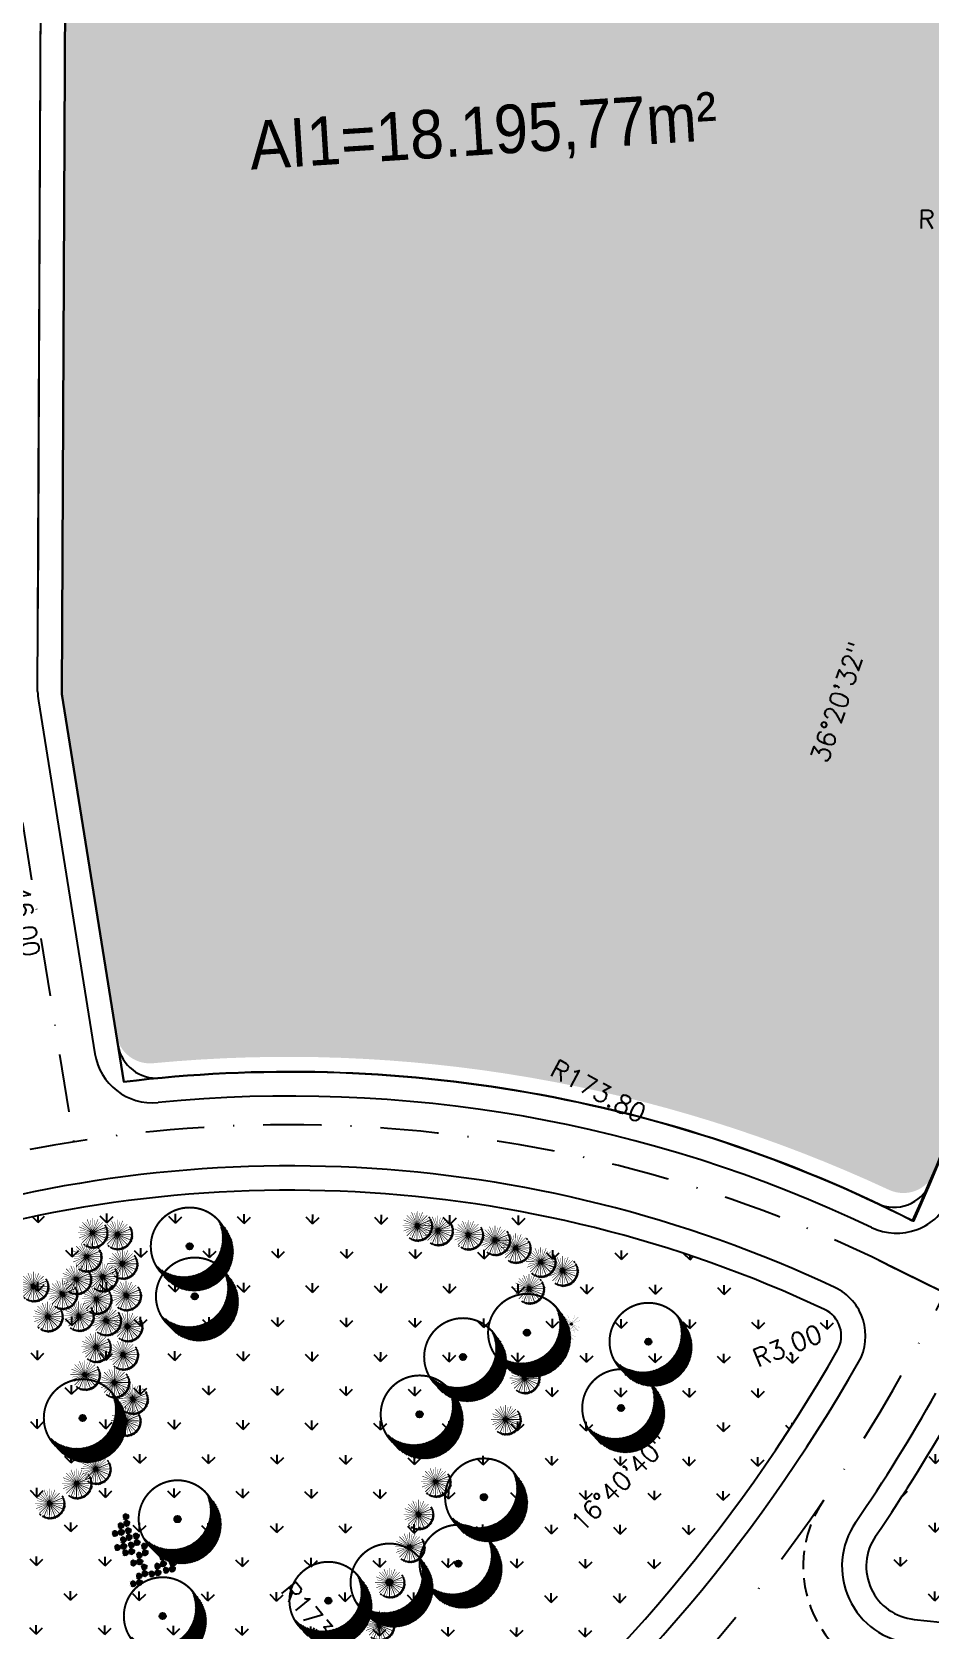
# Model space of a CAD drawing. Header units: millimetres. Extents: x -4430026 to 4783824, y 584 to 9593110.
# Drawn here: x 2375.5 to 2468, y 1715.4 to 1880 of the extents above; entities that cross this region are included whole.
import ezdxf

# ---------------------------------------------------------------- set-up
doc = ezdxf.new("R2010")
doc.units = ezdxf.units.MM
for name, pattern in [('DASHDOT', [1, 0.5, -0.25, 0, -0.25]), ('DASHED2', [0.375, 0.25, -0.125]), ('HIDDEN', [0.375, 0.25, -0.125]), ('HIDDEN2', [0.1875, 0.125, -0.0625])]:
    doc.linetypes.add(name, pattern=pattern)
for name, color, linetype in [('boundary filipe', 6, 'Continuous'), ('BOUNDARY VERDES', 92, 'Continuous'), ('Calçada', 1, 'Continuous'), ('COTAS', 8, 'Continuous'), ('curvas', 4, 'Continuous'), ('PAI_aDEL', 72, 'Continuous'), ('PAI_hAGT', 72, 'Continuous'), ('PAI_pCHR', 72, 'Continuous'), ('Parede', 4, 'Continuous'), ('Projeção', 8, 'HIDDEN2'), ('QUADRA', 4, 'Continuous'), ('QUADRO', 8, 'Continuous'), ('TRANSPLANTADA RETIRADA', 12, 'Continuous')]:
    doc.layers.add(name, color=color, linetype=linetype)
doc.styles.add('ARIAL', font='arial.ttf', dxfattribs={"height": 0.25})
doc.styles.add('ROMANS', font='romans.shx')
doc.dimstyles.new('BOLA100', dxfattribs={"dimscale": 0, "dimtxt": 1.9, "dimasz": 0.18, "dimexe": 0.18, "dimexo": 0.063, "dimgap": 0, "dimtad": 1, "dimzin": 4, "dimdsep": 46, "dimtxsty": 'ROMANS', "dimcen": 0.09, "dimse1": 1, "dimse2": 1, "dimsd1": 1, "dimsd2": 1, "dimclrt": 256, "dimaunit": 1, "dimadec": 4, "dimazin": 0, "dimtfac": 1.2, "dimtix": 1, "dimtmove": 2, "dimatfit": 3, "dimfxl": 1, "dimtvp": 2, "dimtolj": 1, "dimtzin": 4, "dimarcsym": 0})

# ---------------------------------------------------------------- blocks, each defined once
blk = doc.blocks.new('PALMEIRA_PROPOSTA')
at = {"linetype": 'Continuous'}
h = blk.add_hatch(dxfattribs=at)
h.set_pattern_fill('_USER', color=250, scale=0.1680349678048515, angle=315, style=0, pattern_type=0)
h.set_pattern_definition([(315, (-2.759752643576576, -4.606280417879745), (0.1188186652112737, 0.1188186652112736), [])])
h.paths.add_polyline_path([(4.606280417880498, -0.4062804178796711, 0.2167655817345071), (3.166033061457028, 2.759752643582601, -0.1811803007978053), (4.200000000000045, 0, -0.643701983375483), (-2.759752643576576, -3.166033061462272, 0.6932216010114453)])
blk.add_hatch(color=1, dxfattribs=at).paths.add_polyline_path([(-0.4, 0, 1), (0.4, 0, 1)])
at = {"color": 98, "linetype": 'Continuous', "const_width": 0.15}
for points in [[(-4.200000000000045, -5.684341886080801e-14), (-0.4000000000000909, -5.684341886080801e-14)], [(-3.880294036547411, 1.607270415933158), (-0.3695518130045912, 0.1530733729458476)], [(-2.969848480983501, 2.969848480983444), (-0.2828427124745758, 0.2828427124746327)], [(-1.607270415933272, 3.880294036547411), (-0.1530733729459826, 0.3695518130044917)], [(0, 4.199999999999967), (0, 0.3999999999999986)], [(1.607270415933272, 3.880294036547468), (0.1530733729459826, 0.3695518130045699)], [(2.969848480983728, 2.969848480983558), (0.2828427124745758, 0.2828427124746327)], [(3.880294036547639, 1.607270415933669), (0.3695518130043638, 0.1530733729463094)], [(4.200000000000045, -5.684341886080801e-14), (0.4000000000000909, -5.684341886080801e-14)], [(-3.880294036547184, -1.607270415933499), (-0.3695518130043638, -0.1530733729461531)], [(-2.969848480983501, -2.969848480983558), (-0.2828427124745758, -0.2828427124746327)], [(-1.607270415933272, -3.880294036547411), (-0.1530733729459826, -0.3695518130044917)], [(0, -4.199999999999967), (0, -0.3999999999999986)], [(1.607270415933726, -3.880294036547241), (0.1530733729464373, -0.3695518130043425)], [(2.969848480983501, -2.969848480983558), (0.2828427124745758, -0.2828427124746327)], [(3.880294036547639, -1.607270415933101), (0.3695518130045912, -0.1530733729458404)]]:
    blk.add_lwpolyline(points, dxfattribs=at)
at = {"color": 96, "linetype": 'Continuous', "const_width": 0.1}
for points in [[(-3.628905537491846, 0.7218341914596635), (-0.3923141121613298, 0.07803612880633182)], [(-3.076437565519427, 2.055609862172389), (-0.3325878449209085, 0.2222280932077751)], [(-2.055609862172332, 3.07643756551937), (-0.222228093207832, 0.3325878449209654)], [(-0.7218341914597204, 3.628905537491853), (-0.07803612880638866, 0.3923141121612517)], [(0.7218341914597204, 3.628905537491853), (0.07803612880638866, 0.3923141121612517)], [(2.05560986217256, 3.07643756551937), (0.222228093207832, 0.3325878449209654)], [(3.076437565519427, 2.055609862172389), (0.3325878449209085, 0.2222280932078888)], [(3.628905537491846, 0.7218341914596635), (0.3923141121613298, 0.07803612880633182)], [(-3.628905537491846, -0.7218341914597772), (-0.3923141121613298, -0.0780361288064455)], [(-3.076437565519427, -2.055609862172503), (-0.3325878449209085, -0.2222280932078888)], [(-2.055609862172332, -3.076437565519484), (-0.222228093207832, -0.3325878449209654)], [(-0.7218341914597204, -3.628905537491853), (-0.07803612880638866, -0.3923141121612517)], [(0.7218341914597204, -3.628905537491853), (0.07803612880638866, -0.3923141121612517)], [(2.055609862172332, -3.07643756551937), (0.222228093207832, -0.3325878449209654)], [(3.076437565519427, -2.055609862172389), (0.3325878449209085, -0.2222280932077751)], [(3.628905537491846, -0.7218341914597772), (0.3923141121613298, -0.0780361288064455)]]:
    blk.add_lwpolyline(points, dxfattribs=at)
at = {"color": 98, "linetype": 'Continuous', "true_color": 0x001a00, "const_width": 0.15}
for points in [[(4.202124618651624, -0.06979593471066892), (0.4021246186516692, -0.06979593471066892)], [(3.915288052638743, 1.522220272488596), (0.4045458290954684, 0.06802322950123596)], [(-2.920891963595523, -3.022992908696779), (-0.2338861950865976, -0.3359871401878536)], [(-1.542341798166262, -3.9104686694983), (-0.08814475517897336, -0.3997264459553804)], [(0.07054112755872666, -4.199999999999967), (0.07054112755872666, -0.3999999999999986)], [(1.682805993431657, -3.847883843890031), (0.228608950444368, -0.3371416203471327)], [(2.91985880070979, -3.019590013364777), (0.2328530322008646, -0.3325842448558518)], [(3.85491508766404, -1.667666406111209), (0.344172864120992, -0.2134693631239486)]]:
    blk.add_lwpolyline(points, dxfattribs=at)
at = {"color": 1, "linetype": 'Continuous'}
blk.add_circle((0, 0), 0.4, dxfattribs=at)
blk = doc.blocks.new('ÁRVORE PROPOSTA')
h = blk.add_hatch()
h.set_pattern_fill('_USER', color=86, scale=0.1, angle=135, style=0, pattern_type=0)
h.set_pattern_definition([(135, (-5.711749304183968, -5.473342448377267), (-0.07071067811865477, -0.07071067811865475), [])])
h.paths.add_polyline_path([(3.733693777297503, 4.339587767491594, -0.1221331308694917), (4.410318577255339, 1.61087721915915, -0.6818015880626355), (-5.711749304183968, -2.361532240604674, 0.2780158331345322), (-0.5478533480372789, -5.473342448377267, 0.65472501460559)])
h = blk.add_hatch()
h.set_pattern_fill('_USER', color=250, scale=0.1, angle=135, style=0, pattern_type=0)
h.set_pattern_definition([(135, (-4.583360688504172, -6.355571255532368), (-0.07071067811865477, -0.07071067811865475), [])])
h.paths.add_polyline_path([(6.0484811152985, -0.5150504994281135, 0.2047915192642046), (4.243467699661096, 3.70707730625513, -0.6060945436458858), (-0.5478533480372789, -5.473342448377267, -0.1930464130360828), (-4.583360688504172, -3.854949497956127, 0.7340404486873368)])
h = blk.add_hatch(color=1)
h.dxf.hatch_style = 1
h.paths.add_polyline_path([(-1.023574025393461, 0.3671783077271442, 1), (-0.07213267068109552, 0.3671783077271442, 1)])
at = {"color": 98, "linetype": 'DASHED2', "ltscale": 0.5, "const_width": 0.3}
blk.add_lwpolyline([(-0.5478533480372789, 6.207699063831555, 0.9999999999999999), (-0.5478533480372789, -5.473342448377267, 0.9999999999999999), (-0.5478533480372789, 6.207699063831555, -3.167262399809778)], format="xyb", dxfattribs=at)
at = {"color": 1}
blk.add_circle((-0.547853348037278, 0.3671783077271442), 0.4757206773561826, dxfattribs=at)
blk = doc.blocks.new('PALMEIRA RETIRADA')
at = {"layer": 'TRANSPLANTADA RETIRADA', "linetype": 'Continuous'}
blk.add_hatch(color=256, dxfattribs=at).paths.add_polyline_path([(-0.4, 0, 1), (0.4, 0, 1)])
at = {"layer": 'TRANSPLANTADA RETIRADA', "linetype": 'HIDDEN', "const_width": 0.05}
for points in [[(-4.200000000000045, -5.684341886080801e-14), (-0.4000000000000909, -5.684341886080801e-14)], [(-3.880294036547411, 1.607270415933158), (-0.3695518130045912, 0.1530733729458476)], [(-2.969848480983501, 2.969848480983444), (-0.2828427124745758, 0.2828427124746327)], [(-1.607270415933272, 3.880294036547411), (-0.1530733729459826, 0.3695518130044917)], [(0, 4.199999999999967), (0, 0.3999999999999986)], [(1.607270415933272, 3.880294036547468), (0.1530733729459826, 0.3695518130045699)], [(2.969848480983728, 2.969848480983558), (0.2828427124745758, 0.2828427124746327)], [(3.880294036547639, 1.607270415933669), (0.3695518130043638, 0.1530733729463094)], [(4.200000000000045, -5.684341886080801e-14), (0.4000000000000909, -5.684341886080801e-14)], [(-3.880294036547184, -1.607270415933499), (-0.3695518130043638, -0.1530733729461531)], [(-2.969848480983501, -2.969848480983558), (-0.2828427124745758, -0.2828427124746327)], [(-1.607270415933272, -3.880294036547411), (-0.1530733729459826, -0.3695518130044917)], [(0, -4.199999999999967), (0, -0.3999999999999986)], [(1.607270415933726, -3.880294036547241), (0.1530733729464373, -0.3695518130043425)], [(2.969848480983501, -2.969848480983558), (0.2828427124745758, -0.2828427124746327)], [(3.880294036547639, -1.607270415933101), (0.3695518130045912, -0.1530733729458404)]]:
    blk.add_lwpolyline(points, dxfattribs=at)
at = {"layer": 'TRANSPLANTADA RETIRADA', "linetype": 'Continuous'}
blk.add_circle((0, 0), 0.4, dxfattribs=at)
blk = doc.blocks.new('HERBÁCEA.PROPOSTA')
at = {"linetype": 'Continuous'}
h = blk.add_hatch(color=62, dxfattribs=at)
h.set_gradient(color1=(153, 204, 0), color2=(214, 255, 153), rotation=45, tint=1, name='INVHEMISPHERICAL')
h.paths.add_polyline_path([(1.370730832554238, 1.401545546286798e-11, 1), (-1.370730832522263, 1.401545546286798e-11, 1)])
h = blk.add_hatch()
h.set_pattern_fill('_USER', color=250, scale=0.1, angle=135, style=0, pattern_type=0)
h.set_pattern_definition([(135, (2.347657517208757, -1.373341377209465), (-0.07071067811865477, -0.07071067811865475), [])])
h.paths.add_polyline_path([(1.630143381594891, -0.2464373997073665, 0.2075074498350588), (1.180310555066292, 0.7907863757973763, -0.1486542126403913), (1.420730832454607, 1.321736609050106e-10, -0.6563044809977713), (-0.9708980061399766, -1.037223775372569, 0.7411680364647207)])
h = blk.add_hatch(color=1)
h.dxf.hatch_style = 1
edge = h.paths.add_edge_path()
edge.add_ellipse((4.092726157978177e-12, 1.918465386552271e-12), major_axis=(0.05344804835450918, 0.05344804835450918), ratio=0.9999999994549118, start_angle=274.0370076065344, end_angle=454.0370076065344)
edge.add_ellipse((4.092726157978177e-12, 1.918465386552271e-12), major_axis=(0.05344804835450918, 0.05344804835450918), ratio=0.9999999994549118, start_angle=94.03700760653437, end_angle=274.0370076065344)
at = {"color": 98, "const_width": 0.08539512745788894}
for points in [[(3.410605131648481e-12, 2.245315045001917e-12), (-1.652824297163761, 0.7642446882133243)], [(3.410605131648481e-12, 2.017941369558685e-12), (-1.575721351692437, -0.9126885134436122)], [(3.410605131648481e-12, 2.245315045001917e-12), (-1.523260446510903, 0.3028927026570898)], [(3.410605131648481e-12, 2.017941369558685e-12), (-1.123779047769176, -1.072001412787898)], [(3.410605131648481e-12, 2.131628207280301e-12), (-0.5765647877838092, 1.442095497089753)], [(3.410605131648481e-12, 2.131628207280301e-12), (-0.2604488497665898, 1.802238745956373)], [(3.410605131648481e-12, 3.041122909053229e-12), (1.170220639441823, 1.021102361310767)], [(3.410605131648481e-12, 3.041122909053229e-12), (1.614652016166019, 0.8419008061951843)], [(3.410605131648481e-12, 2.160049916710705e-12), (0.1023823067559988, -1.818080296362496)], [(3.410605131648481e-12, 2.160049916710705e-12), (0.4486838805416937, -1.486858820660075)], [(3.410605131648481e-12, 2.131628207280301e-12), (1.74345344972312, -0.5256121853834941)], [(3.410605131648481e-12, 2.131628207280301e-12), (1.550649187059889, -0.08691073533842086)]]:
    blk.add_lwpolyline(points, dxfattribs=at)
at = {"color": 86, "linetype": 'DASHED2', "const_width": 0.1}
blk.add_lwpolyline([(-0.8658173642270413, 1.126426380345094, 0.8334990166775307), (0.4104475289861966, -1.360150331574204, 1.199761463410221), (-0.8658173642270413, 1.126426380345094, -2.592304421398197)], format="xyb", dxfattribs=at)
at = {"color": 1}
blk.add_circle((4.092726157978177e-12, 1.918465386552271e-12), 0.07558695486553682, dxfattribs=at)
blk = doc.blocks.new('*D14359')
at = {"layer": 'DEFPOINTS', "color": 0, "linetype": 'ByBlock'}
for p in [(2381.640164144873, 1785.23880519411), (2381.640164144873, 1785.238805194111), (2449.324067544705, 1734.635374024001), (2434.101953532027, 1727.174304270025), (2432.314556529462, 1716.853273592121)]:
    blk.add_point(p, dxfattribs=at)
at = {"layer": 'COTAS', "linetype": 'ByBlock', "insert": (2436.058052146593, 1730.588146455112), "char_height": 1.9, "attachment_point": 5, "rotation": 44.87772129554681, "style": 'ROMANS'}
blk.add_mtext('\\A1;16°40\'40"', dxfattribs=at)
blk = doc.blocks.new('*D14360')
at = {"layer": 'DEFPOINTS', "color": 0, "linetype": 'ByBlock'}
for p in [(2313.15175750914, 1859.127912773292), (2313.15175750914, 1859.127912773292), (2487.524235883387, 1858.69548486026), (2453.714505246926, 1795.453969401886), (2453.351205041402, 1755.445416728182)]:
    blk.add_point(p, dxfattribs=at)
at = {"layer": 'COTAS', "linetype": 'ByBlock', "insert": (2458.574885200894, 1810.996731750037), "char_height": 1.9, "attachment_point": 5, "rotation": 71.68683213488484, "style": 'ROMANS'}
blk.add_mtext('\\A1;36°20\'32"', dxfattribs=at)
blk = doc.blocks.new('*D14361')
at = {"layer": 'DEFPOINTS', "color": 0, "linetype": 'ByBlock'}
for p in [(2313.151757509139, 1859.127912773291), (2487.574894095827, 1858.661186145823), (2487.574978938982, 1858.692893377137)]:
    blk.add_point(p, dxfattribs=at)
at = {"layer": 'COTAS', "linetype": 'ByBlock', "insert": (2471.303371825388, 1860.721465434687), "char_height": 1.9, "attachment_point": 5, "rotation": 359.84668661141865, "style": 'ROMANS'}
blk.add_mtext('\\A1;R174.4', dxfattribs=at)
blk = doc.blocks.new('*D13743')
at = {"layer": 'DEFPOINTS', "color": 0, "linetype": 'ByBlock'}
for p in [(2372.479995696275, 1811.322530081142), (2377.547812249205, 1765.543680422182), (2379.753015964818, 1765.896750672793)]:
    blk.add_point(p, dxfattribs=at)
at = {"layer": 'COTAS', "linetype": 'ByBlock', "insert": (2374.8493549387, 1788.406759672669), "char_height": 1.9, "attachment_point": 5, "rotation": 279.09629749056353, "style": 'ROMANS'}
blk.add_mtext('\\A1;46.00', dxfattribs=at)
blk = doc.blocks.new('*D13830')
at = {"layer": 'DEFPOINTS', "color": 0, "linetype": 'ByBlock'}
for p in [(2313.498413841652, 1826.965987611922), (2313.498413841652, 1826.965987611922), (2325.735275233671, 1815.458537319741), (2469.54940471837, 1750.140164927252), (2421.146147591151, 1690.391483778354)]:
    blk.add_point(p, dxfattribs=at)
at = {"layer": 'COTAS', "linetype": 'ByBlock', "insert": (2325.676633990672, 1817.110155088195), "char_height": 1.9, "attachment_point": 5, "rotation": 51.01675647348165, "style": 'ROMANS'}
blk.add_mtext('\\A1;25°32\'36"', dxfattribs=at)
blk = doc.blocks.new('*D13832')
at = {"layer": 'DEFPOINTS', "color": 0, "linetype": 'ByBlock'}
for p in [(2356.194095674213, 1772.891368341893), (2366.084057769082, 1731.262910081786), (2363.247039493007, 1720.987384943292), (2335.133841922003, 1677.295111292293), (2380.464141940018, 1670.734798047783)]:
    blk.add_point(p, dxfattribs=at)
at = {"layer": 'COTAS', "linetype": 'ByBlock', "insert": (2364.719212865974, 1721.832136484662), "char_height": 1.9, "attachment_point": 5, "rotation": 351.76518691993925, "style": 'ROMANS'}
blk.add_mtext('\\A1;43°11\'54"', dxfattribs=at)
blk = doc.blocks.new('*D13834')
at = {"layer": 'DEFPOINTS', "color": 0, "linetype": 'ByBlock'}
for p in [(2356.194095674214, 1772.891368341892), (2382.387961083772, 1671.211078143121)]:
    blk.add_point(p, dxfattribs=at)
at = {"layer": 'COTAS', "linetype": 'ByBlock', "insert": (2374.160064748373, 1703.150422490664), "char_height": 1.9, "attachment_point": 5, "rotation": 284.4458786804204, "style": 'ROMANS'}
blk.add_mtext('\\A1;R105.00', dxfattribs=at)
blk = doc.blocks.new('*D13835')
at = {"layer": 'DEFPOINTS', "color": 0, "linetype": 'ByBlock'}
for p in [(2455.869175617752, 1745.70872984665), (2453.0859266774, 1744.589120389717)]:
    blk.add_point(p, dxfattribs=at)
at = {"layer": 'COTAS', "linetype": 'ByBlock', "insert": (2453.312929078075, 1744.680435985265), "char_height": 1.9, "attachment_point": 5, "rotation": 21.91330014067894, "style": 'ROMANS'}
blk.add_mtext('\\A1;R3.00', dxfattribs=at)
blk = doc.blocks.new('*D13836')
at = {"layer": 'DEFPOINTS', "color": 0, "linetype": 'ByBlock'}
for p in [(2313.635036900101, 1826.948435553001), (2424.147150045517, 1692.808535269224)]:
    blk.add_point(p, dxfattribs=at)
at = {"layer": 'COTAS', "linetype": 'ByBlock', "insert": (2405.11880350582, 1715.905193497468), "char_height": 1.9, "attachment_point": 5, "rotation": 309.48364671104315, "style": 'ROMANS'}
blk.add_mtext('\\A1;R173.80', dxfattribs=at)
blk = doc.blocks.new('*D13837')
at = {"layer": 'DEFPOINTS', "color": 0, "linetype": 'ByBlock'}
for p in [(2306.994749119192, 1838.82694198287), (2460.220844498082, 1756.801313701539)]:
    blk.add_point(p, dxfattribs=at)
at = {"layer": 'COTAS', "linetype": 'ByBlock', "insert": (2433.837861141698, 1770.924761671634), "char_height": 1.9, "attachment_point": 5, "rotation": 331.83878153385643, "style": 'ROMANS'}
blk.add_mtext('\\A1;R173.80', dxfattribs=at)
blk = doc.blocks.new('*D13839')
at = {"layer": 'DEFPOINTS', "color": 0, "linetype": 'ByBlock'}
for p in [(2450.694649938864, 1758.640638076981), (2401.871396971753, 1627.749920416366)]:
    blk.add_point(p, dxfattribs=at)
at = {"layer": 'COTAS', "linetype": 'ByBlock', "insert": (2410.903737874593, 1651.964808017647), "char_height": 1.9, "attachment_point": 5, "rotation": 69.54409446721242, "style": 'ROMANS'}
blk.add_mtext('\\A1;R139.70', dxfattribs=at)
blk = doc.blocks.new('*D13840')
at = {"layer": 'DEFPOINTS', "color": 0, "linetype": 'ByBlock'}
for p in [(2355.91375582339, 1759.622127947549), (2462.720606321144, 1753.501515720578), (2403.111678363933, 1634.245605662783), (2401.871396971755, 1627.749920416366), (2401.871396971755, 1627.749920416366)]:
    blk.add_point(p, dxfattribs=at)
at = {"layer": 'COTAS', "linetype": 'ByBlock', "insert": (2402.317717952904, 1635.481034809188), "char_height": 1.9, "attachment_point": 5, "rotation": 356.69595420541566, "style": 'ROMANS'}
blk.add_mtext('\\A1;45°2\'6"', dxfattribs=at)
blk = doc.blocks.new('*D8637')
at = {"layer": 'DEFPOINTS', "color": 0, "linetype": 'ByBlock'}
for p in [(2313.15175750914, 1859.127912773292), (2313.15175750914, 1859.127912773292), (2487.524235883387, 1858.69548486026), (2453.714505246926, 1795.453969401886), (2453.351205041402, 1755.445416728182)]:
    blk.add_point(p, dxfattribs=at)
at = {"layer": 'COTAS', "linetype": 'ByBlock', "insert": (2458.574885200894, 1810.996731750037), "char_height": 1.9, "attachment_point": 5, "rotation": 71.68683213488484, "style": 'ROMANS'}
blk.add_mtext('\\A1;36°20\'32"', dxfattribs=at)
blk = doc.blocks.new('*D8661')
at = {"layer": 'DEFPOINTS', "color": 0, "linetype": 'ByBlock'}
for p in [(2372.479995696275, 1811.322530081142), (2377.547812249203, 1765.543680422181), (2379.753015964818, 1765.896750672793)]:
    blk.add_point(p, dxfattribs=at)
at = {"layer": 'COTAS', "linetype": 'ByBlock', "insert": (2374.849354938698, 1788.406759672669), "char_height": 1.9, "attachment_point": 5, "rotation": 279.09629749056353, "style": 'ROMANS'}
blk.add_mtext('\\A1;46.00', dxfattribs=at)
blk = doc.blocks.new('*D8669')
at = {"layer": 'DEFPOINTS', "color": 0, "linetype": 'ByBlock'}
for p in [(2455.869175617752, 1745.70872984665), (2453.0859266774, 1744.589120389717)]:
    blk.add_point(p, dxfattribs=at)
at = {"layer": 'COTAS', "linetype": 'ByBlock', "insert": (2453.312929078075, 1744.680435985265), "char_height": 1.9, "attachment_point": 5, "rotation": 21.91330014067894, "style": 'ROMANS'}
blk.add_mtext('\\A1;R3.00', dxfattribs=at)
blk = doc.blocks.new('*D8670')
at = {"layer": 'DEFPOINTS', "color": 0, "linetype": 'ByBlock'}
for p in [(2306.994749119192, 1838.82694198287), (2460.220844498082, 1756.801313701539)]:
    blk.add_point(p, dxfattribs=at)
at = {"layer": 'COTAS', "linetype": 'ByBlock', "insert": (2433.837861141698, 1770.924761671634), "char_height": 1.9, "attachment_point": 5, "rotation": 331.83878153385643, "style": 'ROMANS'}
blk.add_mtext('\\A1;R173.80', dxfattribs=at)
blk = doc.blocks.new('*D8672')
at = {"layer": 'DEFPOINTS', "color": 0, "linetype": 'ByBlock'}
for p in [(2355.91375582339, 1759.622127947549), (2462.720606321144, 1753.501515720578), (2403.111678363933, 1634.245605662783), (2401.871396971755, 1627.749920416366), (2401.871396971755, 1627.749920416366)]:
    blk.add_point(p, dxfattribs=at)
at = {"layer": 'COTAS', "linetype": 'ByBlock', "insert": (2402.317717952904, 1635.481034809188), "char_height": 1.9, "attachment_point": 5, "rotation": 356.69595420541566, "style": 'ROMANS'}
blk.add_mtext('\\A1;45°2\'6"', dxfattribs=at)

msp = doc.modelspace()

# ---------------------------------------------------------------- hatches: boundary and pattern name
at = {"layer": 'BOUNDARY VERDES'}
h = msp.add_hatch(dxfattribs=at)
h.set_pattern_fill('GRASS', color=256, scale=4.999999999999999, angle=-0.271419311709254, style=0)
h.set_pattern_definition([(89.72858068829075, (2280.283722683503, 1676.523522684484), (-3.518745905737032, 3.55224256458761), [0.9374999999999998, -6.133567814999997]), (44.72858068829074, (2280.283722683503, 1676.523522684484), (-3.518745906665342, 3.552242565524756), [0.9375, -4.0625]), (134.7285806882907, (2280.283722683503, 1676.523522684484), (-3.552242565524756, -3.518745906665342), [0.9375, -4.0625])])
edge = h.paths.add_edge_path()
edge.add_arc((2287.467935008624, 1720.770111424409), 6.999999999998331, 109.5127114818117, 240.1659820360197)
edge.add_line((2283.985511393603, 1714.697819784054), (2338.616265537033, 1683.367402932646))
edge.add_arc((2366.084057769093, 1731.262910081803), 55.21285371341072, 240.1659820360033, 283.3643918039398)
edge.add_arc((2356.194095685964, 1772.891368348577), 98.00000000378839, 283.3643917963553, 308.2133125277693)
edge.add_arc((2313.635036900899, 1826.948435552323), 166.7999999989987, 308.2133125354215, 330.2663390335434)
edge.add_arc((2455.86917561776, 1745.708729846647), 2.999999999999443, 330.2663390334639, 424.8375860848474)
edge.add_arc((2402.083193093478, 1631.212799421599), 129.4999999999985, 64.83758608479731, 109.223542708605)
edge.add_arc((7498.464058640437, -12984.26011033184), 15608.03824824714, 109.2235427086012, 109.5127114817995)
h = msp.add_hatch(dxfattribs=at)
h.set_pattern_fill('GRASS', color=256, scale=4.999999999999999, angle=-0.271419311709254, style=0)
h.set_pattern_definition([(89.72858068829075, (2461.387132079422, 1711.385590802806), (-3.518745905737032, 3.55224256458761), [0.9374999999999998, -6.133567814999997]), (44.72858068829074, (2461.387132079422, 1711.385590802806), (-3.518745906665342, 3.552242565524756), [0.9375, -4.0625]), (134.7285806882907, (2461.387132079422, 1711.385590802806), (-3.552242565524756, -3.518745906665342), [0.9375, -4.0625])])
h.paths.add_polyline_path([(2475.397733984617, 1740.014438567069, 0.3983586516157858), (2470.800138802808, 1738.589956933671, -0.02207020592989966), (2462.399331582066, 1725.079526518953, 0.568807600612932), (2466.374288871947, 1716.500941454844), (2518.718194798846, 1711.114002317333, 0.8365000574429415), (2520.623194471363, 1717.735317832879)])
at = {"layer": 'QUADRO'}
h = msp.add_hatch(dxfattribs=at)
h.set_pattern_fill('SWAMP', color=256, scale=3, angle=-0.271419311709254, style=0)
h.set_pattern_definition([(359.7285806882908, (2316.824765652545, 1761.443332105314), (1.512290627846155, 2.590941343353896), [0.3749999999999999, -2.624999999999999]), (89.72858068829075, (2317.012263548734, 1761.442443891015), (-1.487675711180358, 2.605152772129847), [0.1874999999999999, -5.008652417999998]), (89.72858068829075, (2317.059138022781, 1761.442221837441), (-1.487675711180358, 2.605152772129847), [0.15, -5.046152417999998]), (89.72858068829075, (2316.965389074687, 1761.44266594459), (-1.487675711180358, 2.605152772129847), [0.15, -5.046152417999998]), (59.72858068829074, (2317.106012496828, 1761.441999783866), (-1.487675709136776, 2.605152773296837), [0.12, -2.879999999999999]), (119.7285806882907, (2316.918514600639, 1761.442887998164), (-2.999966336982931, 0.01421142994294143), [0.1199999999999999, -2.879999999999998])])
h.paths.add_polyline_path([(2481.840518492651, 1946.58524784263, 0.420871386622162), (2478.277769561405, 1950.101264604035), (2382.650031762975, 1948.385475988556, 0.4075869349107788), (2379.212859236499, 1944.902619228719), (2378.583653209095, 1812.080165586397, 0.0408971537986315), (2378.627629850392, 1811.510255678139), (2384.197477303516, 1776.722141194541, 0.3956022659894621), (2387.984771474526, 1773.79118729768, -0.1333973872262078), (2463.779549485323, 1760.747178479669, 0.4264787759666981), (2468.488451463837, 1762.576780315925, 0.09069307764563019), (2481.248215478469, 1821.552847831177)])

# ---------------------------------------------------------------- linework, layer by layer
at = {"layer": 'boundary filipe', "elevation": 2.439200347918005}
msp.add_lwpolyline([(2379.229067442281, 1948.324095768021), (2378.582294787347, 1811.793409099598), (2384.973377491927, 1771.876029194277, -0.1487595395417436), (2466.214745480333, 1757.569572047572, 0.1001009408241172), (2481.247822499693, 1821.469891847029), (2481.857478816925, 1950.165493085525), (2379.229067442281, 1948.324095768021)], format="xyb", dxfattribs=at)
msp.add_lwpolyline([(2379.229067442281, 1948.324095768021), (2378.582294787347, 1811.793409099598), (2384.973377491927, 1771.876029194277, -0.1487595395417436), (2466.214745480333, 1757.569572047572, 0.1001009408241172), (2481.247822499693, 1821.469891847029), (2481.857478816925, 1950.165493085525), (2379.229067442281, 1948.324095768021)], format="xyb", dxfattribs=at)
at = {"layer": 'Calçada'}
for p, q in [((2376.083681259906, 1812.092008444088, 2.439200347918005), (2376.712887287307, 1944.914462086429, 2.439200347918005)), ((2376.124164676627, 1820.637868633974, 2.439200347918005), (2376.712887287307, 1944.914462086429, 2.439200347918005)), ((2376.124164676627, 1820.637868633974, 2.439200347918005), (2376.124164676627, 1820.637868633974, 2.439200347918005)), ((2376.159069787843, 1811.115020029934, 2.439200347918005), (2381.978169117179, 1774.770129911475, 2.439200347918005))]:
    msp.add_line(p, q, dxfattribs=at)
for centre, radius, start, end in [((2382.083613937955, 1812.063585585592, 2.439200347918005), 5.999999999999999, 179.7285806792273, 189.0962974905341), ((2387.902713267295, 1775.718695467133, 2.439200347918005), 5.999999999999999, 189.0962974905341, 275.6045369811401), ((2387.902713267295, 1775.718695467133, 2.439200347918005), 5.999999999999999, 189.0962974905341, 275.6045369811401), ((2402.083193093478, 1631.212799421605, 2.439200347918005), 139.1999999999933, 64.51241370862876, 95.60453698114016), ((2402.083193093478, 1631.212799421605, 2.439200347918005), 139.1999999999933, 64.51241370862876, 95.60453698114016), ((2402.083193093478, 1631.212799421605, 2.439200347918005), 131.9999999999933, 64.83758608483129, 109.2235427086303), ((2402.083193093478, 1631.212799421605, 2.439200347918005), 131.9999999999933, 64.83758608483129, 109.2235427086303), ((2464.565008412245, 1762.281723100979, 2.439200347918005), 5.999999999999999, 244.5124137086288, 336.8070417643191), ((2464.565008412245, 1762.281723100979, 2.439200347918005), 5.999999999999999, 244.5124137086288, 336.8070417643191), ((2455.869175617759, 1745.708729846645, 2.439200347918005), 5.500000000000621, 330.2663390334972, 64.83758608483129), ((2455.869175617759, 1745.708729846645, 2.439200347918005), 5.500000000000621, 330.2663390334972, 64.83758608483129), ((2313.635036900238, 1826.948435552899, 2.439200347918005), 169.2999999998595, 308.2133125353145, 330.2663390334972)]:
    msp.add_arc(centre, radius, start, end, dxfattribs=at)
at = {"layer": 'Calçada', "ltscale": 15}
for centre, radius, start, end in [((2313.635036900126, 1826.948435552987, 2.439200347918005), 177.7999999999996, 325.5979362982997, 330.6552338894963), ((2466.937343899011, 1721.972044546223, 2.439200347918005), 7.999999999999999, 145.5979362982997, 264.124128234541), ((2466.937343899011, 1721.972044546223, 2.439200347918005), 7.999999999999999, 145.5979362982997, 264.124128234541)]:
    msp.add_arc(centre, radius, start, end, dxfattribs=at)
at = {"layer": 'COTAS', "linetype": 'ByBlock'}
msp.add_line((2462.720606321169, 1753.501515720566, 2.439200347918005), (2477.165988246687, 1746.391041348531, 2.439200347918005), dxfattribs=at)
msp.add_line((2462.720606321169, 1753.501515720566, 2.439200347918005), (2477.165988246687, 1746.391041348531, 2.439200347918005), dxfattribs=at)
at = {"layer": 'curvas'}
msp.add_arc((2464.309267182499, 1762.95651161868, 2.439200347918005), 4, 244.717382856092, 336.9888822628664, dxfattribs=at)
msp.add_arc((2464.309267182499, 1762.95651161868, 2.439200347918005), 4, 244.717382856092, 336.9888822628664, dxfattribs=at)
at = {"layer": 'Projeção', "linetype": 'DASHDOT', "ltscale": 12}
for p, q in [((2372.604343297776, 1810.54588069655, 2.439200347918005), (2379.785628950857, 1765.693056711458, 2.439200347918005)), ((2463.606500498864, 1753.068981187256, 2.439200347918005), (2549.007445529642, 1710.998476107215, 2.439200347918005))]:
    msp.add_line(p, q, dxfattribs=at)
msp.add_arc((2401.871396971762, 1627.749920416364, 2.439200347918005), 139.7, 63.77406328422656, 109.2285044911687, dxfattribs=at)
msp.add_arc((2401.871396971762, 1627.749920416364, 2.439200347918005), 139.7, 63.77406328422656, 109.2285044911687, dxfattribs=at)
at = {"layer": 'Projeção', "linetype": 'DASHDOT', "ltscale": 15}
msp.add_arc((2313.635036900111, 1826.948435552998, 2.439200347918005), 173.8000000000172, 308.2133125353145, 336.1648283465584, dxfattribs=at)
at = {"layer": 'Projeção', "ltscale": 15}
msp.add_arc((2466.937343899011, 1721.972044546223, 2.439200347918005), 12, 145.5979362982997, 264.124128234541, dxfattribs=at)
msp.add_arc((2466.937343899011, 1721.972044546223, 2.439200347918005), 12, 145.5979362982997, 264.124128234541, dxfattribs=at)
at = {"layer": 'QUADRA'}
for p, q in [((2378.624136569031, 1820.626013789641, 2.439200347918005), (2378.624136569031, 1820.626013789641, 2.439200347918005)), ((2466.374288871947, 1716.500941454844, 2.439200347918005), (2518.718194798846, 1711.114002317333, 2.439200347918033)), ((2466.374288871947, 1716.500941454844, 2.439200347918005), (2518.718194798846, 1711.114002317333, 2.439200347918033))]:
    msp.add_line(p, q, dxfattribs=at)
at = {"layer": 'QUADRA', "elevation": 2.439200347918005}
for points in [[(2384.973377491925, 1771.876029194275), (2378.582294787347, 1811.793409099598), (2379.229067442281, 1948.32409576802), (2481.839658750102, 1950.165173351224), (2481.227513235236, 1820.944114118653, -0.09805526657303523), (2466.292714468009, 1757.529969136778, 0.1489172452022082)], [(2285.129823128825, 1727.368083297456, 0.641084863919711), (2283.985511393603, 1714.697819784054), (2338.616265537033, 1683.367402932646, 0.1907530110363644), (2378.846138855735, 1677.545236067412, 0.1088507454420187), (2416.816010797485, 1695.891476082717, 0.09652257033183735), (2458.474196473394, 1744.220823148728, 0.4377793754152368), (2457.144732515567, 1748.424048354751, 0.1961285663192839), (2359.444714478535, 1753.492029634268, 0.001261737466119218)], [(2285.129823128825, 1727.368083297456, 0.641084863919711), (2283.985511393603, 1714.697819784054), (2338.616265537033, 1683.367402932646, 0.1907530110363644), (2378.846138855735, 1677.545236067412, 0.1088507454420187), (2416.816010797485, 1695.891476082717, 0.09652257033183735), (2458.474196473394, 1744.220823148728, 0.4377793754152368), (2457.144732515567, 1748.424048354751, 0.1961285663192839), (2359.444714478535, 1753.492029634268, 0.001261737466119218)]]:
    msp.add_lwpolyline(points, format="xyb", close=True, dxfattribs=at)
at = {"layer": 'QUADRA'}
for centre, radius, start, end in [((2382.083613937957, 1812.063585585607, 2.439200347918005), 3.5, 179.7285806792273, 189.0962974905341), ((2388.322174758893, 1776.261495983845, 2.439200347918005), 4, 189.0962974905341, 275.4195278592018), ((2388.322174758893, 1776.261495983845, 2.439200347918005), 4, 189.0962974905341, 275.4195278592018), ((2313.635036900126, 1826.948435552987, 2.439200347918005), 180.2999999999996, 325.5979362982997, 330.6552338894963), ((2466.937343899011, 1721.972044546223, 2.439200347918005), 5.499999999999999, 145.5979362982997, 264.124128234541), ((2466.937343898985, 1721.972044546188, 2.439200347918005), 5.499999999963634, 145.5979362977938, 264.1241282347497), ((2466.937343899011, 1721.972044546223, 2.439200347918005), 5.499999999999999, 145.5979362982997, 264.124128234541), ((2466.937343898985, 1721.972044546188, 2.439200347918005), 5.499999999963634, 145.5979362977938, 264.1241282347497)]:
    msp.add_arc(centre, radius, start, end, dxfattribs=at)

# ---------------------------------------------------------------- block references
at = {"layer": 'PAI_aDEL', "xscale": 0.6848704365638772, "yscale": 0.6848704365656886, "zscale": 0.6848704365638696, "rotation": 359.7285806882847}
for p in [(2392.112028542612, 1754.677320650408, 2.439200347918005), (2392.112028542612, 1754.677320650408, 2.439200347918005), (2392.643541535183, 1749.520428021693, 2.439200347918005), (2392.643541535183, 1749.520428021693, 2.439200347918005), (2426.857134214431, 1745.774424727014, 86.11120972051627), (2426.857134214431, 1745.774424727014, 86.11120972051627), (2439.366644708369, 1744.853843431092, 2.439200347918005), (2439.366644708369, 1744.853843431092, 2.439200347918005), (2420.271464152572, 1743.278390785217, 2.439200347918005), (2420.271464152572, 1743.278390785217, 2.439200347918005), (2415.795869227798, 1737.376360811559, 2.439200347918005), (2436.554479341986, 1738.018432502019, 2.439200347918005), (2381.094481063818, 1736.988276057686, 2.439200347918005), (2422.426814111938, 1728.830305757327, 2.439200347918005), (2422.426814111938, 1728.830305757327, 2.439200347918005), (2390.866999608387, 1726.576315510827, 2.439200347918005), (2419.799983209161, 1721.994016862559, 2.439200347918005), (2419.799983209161, 1721.994016862559, 2.439200347918005), (2412.694964147267, 1720.056509054386, 2.439200347918005), (2412.694964147267, 1720.056509054386, 2.439200347918005), (2406.393868873249, 1718.173221042725, 2.439200347918005), (2406.393868873249, 1718.173221042725, 2.439200347918005), (2389.337146430088, 1716.588111821074, 2.439200347918005)]:
    msp.add_blockref('ÁRVORE PROPOSTA', p, dxfattribs=at)
at = {"layer": 'PAI_hAGT', "xscale": 0.2111589282976898, "yscale": 0.2111589282976638, "zscale": 0.2111589282976638, "rotation": 359.7285806882957}
for p in [(2385.146453581743, 1727.122312297678, 83.19163634564698), (2384.036681611486, 1725.397105832699, 83.19163634564698), (2384.633034612404, 1726.193529452733, 83.19163634564698), (2384.676831815582, 1725.520342087675, 83.19163634564698), (2385.229406811874, 1726.448939442841, 83.19163634564698), (2385.392917645229, 1725.671344746097, 83.19163634564698), (2385.475870875359, 1724.99797189126, 83.19163634564698), (2386.213728330988, 1725.136885872538, 83.19163634564698), (2384.283145674971, 1723.946138281118, 83.19163634564698), (2384.879498675889, 1724.742561901153, 83.19163634564698), (2384.923295879068, 1724.069374536094, 83.19163634564698), (2385.10395636073, 1723.41167940756, 83.19163634564698), (2385.700309361649, 1724.208103027594, 83.19163634564698), (2385.744106564826, 1723.534915662536, 83.19163634564698), (2386.296681561118, 1724.463513017702, 83.19163634564698), (2387.048373664972, 1724.086160144334, 83.19163634564698), (2387.131326895103, 1723.412787289498, 83.19163634564698), (2390.402441769103, 1723.334452739877, 83.19163634564698), (2385.938601694714, 1722.360953679355, 83.19163634564698), (2386.534954695633, 1723.15737729939, 83.19163634564698), (2386.578751898811, 1722.484189934331, 83.19163634564698), (2387.023262158787, 1721.936849217459, 83.19163634564698), (2388.411689255286, 1722.021670560919, 83.19163634564698), (2388.925108224625, 1722.950453405863, 83.19163634564698), (2389.008061454755, 1722.277080551027, 83.19163634564698), (2389.292669798846, 1721.609246274898, 83.19163634564698), (2389.889022799764, 1722.405669894933, 83.19163634564698), (2389.932820002942, 1721.732482529874, 83.19163634564698), (2390.485394999234, 1722.661079885041, 83.19163634564698), (2385.913490188529, 1720.21164275248, 83.19163634564698), (2386.509843189448, 1721.008066372515, 83.19163634564698), (2386.553640392626, 1720.334879007456, 83.19163634564698), (2387.106215388918, 1721.263476362622, 83.19163634564698), (2387.815336254367, 1721.225246940885, 83.19163634564698), (2388.455486458463, 1721.34848319586, 83.19163634564698)]:
    msp.add_blockref('HERBÁCEA.PROPOSTA', p, dxfattribs=at)
at = {"layer": 'PAI_pCHR', "color": 2, "xscale": 0.3550421296895795, "yscale": 0.3550421296895365, "zscale": 0.3550421296895365, "rotation": 359.7285806882999}
for p in [(2415.164969179546, 1757.069924528026, 2.439200347918005), (2415.164969179546, 1757.069924528026, 2.439200347918005), (2381.73231064873, 1756.353179405513, 2.439200347918005), (2381.73231064873, 1756.353179405513, 2.439200347918005), (2384.26823803178, 1756.175908468108, 2.439200347918005), (2384.26823803178, 1756.175908468108, 2.439200347918005), (2417.300130891508, 1756.590126555593, 2.439200347918005), (2417.300130891508, 1756.590126555593, 2.439200347918005), (2420.418715247139, 1756.14835386525, 2.439200347918005), (2420.418715247139, 1756.14835386525, 2.439200347918005), (2423.194703137892, 1755.580120304603, 2.439200347918005), (2423.194703137892, 1755.580120304603, 2.439200347918005), (2381.113983824241, 1753.877380808302, 2.439200347918005), (2381.113983824241, 1753.877380808302, 2.439200347918005), (2425.310909383918, 1754.777979088282, 2.439200347918005), (2425.310909383918, 1754.777979088282, 2.439200347918005), (2382.758687460874, 1751.831534920915, 2.439200347918005), (2382.758687460874, 1751.831534920915, 2.439200347918005), (2384.805347721693, 1753.143826903506, 2.439200347918005), (2384.805347721693, 1753.143826903506, 2.439200347918005), (2427.886470164641, 1753.337551179791, 2.439200347918005), (2427.886470164641, 1753.337551179791, 2.439200347918005), (2430.159713236071, 1752.430976025105, 86.23387322965915), (2430.159713236071, 1752.430976025105, 86.23387322965915), (2375.639911419707, 1750.818685922004, 2.439200347918005), (2375.639911419707, 1750.818685922004, 2.439200347918005), (2380.055251493695, 1751.568926250476, 2.439200347918005), (2380.055251493695, 1751.568926250476, 2.439200347918005), (2426.699096110164, 1750.583363016454, 2.439200347918005), (2426.699096110164, 1750.583363016454, 2.439200347918005), (2378.614156952099, 1750.033439677576, 2.439200347918005), (2378.614156952099, 1750.033439677576, 2.439200347918005), (2382.141143477194, 1749.520990367383, 2.439200347918005), (2382.141143477194, 1749.520990367383, 2.439200347918005), (2385.175968027442, 1749.892197467337, 2.439200347918005), (2385.175968027442, 1749.892197467337, 2.439200347918005), (2377.114236274696, 1747.727075115458, 2.439200347918005), (2377.114236274696, 1747.727075115458, 2.439200347918005), (2380.312965428492, 1747.767011578193, 2.439200347918005), (2380.312965428492, 1747.767011578193, 2.439200347918005), (2383.123330911451, 1747.313035854665, 2.439200347918005), (2383.123330911451, 1747.313035854665, 2.439200347918005), (2385.326279627159, 1746.69669048898, 2.439200347918005), (2385.326279627159, 1746.69669048898, 2.439200347918005), (2382.062511123225, 1744.563928714354, 2.439200347918005), (2382.062511123225, 1744.563928714354, 2.439200347918005), (2384.871286471424, 1743.779466334634, 2.439200347918005), (2384.871286471424, 1743.779466334634, 2.439200347918005), (2380.946020914594, 1741.704917013526, 2.439200347918005), (2380.946020914594, 1741.704917013526, 2.439200347918005), (2383.975390436223, 1740.919409635953, 2.439200347918005), (2383.975390436223, 1740.919409635953, 2.439200347918005), (2426.21512100091, 1741.351215360373, 2.439200347918005), (2426.21512100091, 1741.351215360373, 2.439200347918005), (2385.880483453449, 1739.223319111615, 2.439200347918005), (2385.136793979072, 1736.968067270343, 2.439200347918005), (2424.287277288199, 1737.109580913902, 2.439200347918005), (2382.051715960867, 1732.011669874825, 2.439200347918005), (2380.079590464204, 1730.525539336975, 2.439200347918005), (2417.066151145405, 1730.694334854853, 2.439200347918005), (2417.066151145405, 1730.694334854853, 2.439200347918005), (2377.294842407288, 1728.468590771873, 2.439200347918005), (2415.289208957524, 1727.331456066946, 2.439200347918005), (2415.289208957524, 1727.331456066946, 2.439200347918005), (2414.392752745989, 1723.964395586658, 2.439200347918005), (2414.392752745989, 1723.964395586658, 2.439200347918005), (2412.320951042871, 1720.309753217311, 2.439200347918005), (2412.320951042871, 1720.309753217311, 2.439200347918005), (2411.272898968204, 1715.917365502121, 2.439200347918005), (2411.272898968204, 1715.917365502121, 2.439200347918005)]:
    msp.add_blockref('PALMEIRA_PROPOSTA', p, dxfattribs=at)
at = {"layer": 'TRANSPLANTADA RETIRADA', "xscale": 0.2380952380953897, "yscale": 0.2380952380954113, "zscale": 0.2380952380954113, "rotation": 359.7285806882895}
for p in [(2430.578313255368, 1746.008269161769, 86.11120972051627), (2430.578313255368, 1746.008269161769, 86.11120972051627), (2431.060605969928, 1746.92987434547, 86.11120972051627), (2431.060605969928, 1746.92987434547, 86.11120972051627)]:
    msp.add_blockref('PALMEIRA RETIRADA', p, dxfattribs=at)

# ---------------------------------------------------------------- texts
at = {"layer": 'Parede', "extrusion": (-0.08548614334457788, 0.01411331342969899, 0.9962393957679576), "style": 'ARIAL', "width": 0.9}
msp.add_text('AI1=18.195,77m²', height=4.999999999999999, rotation=102.9674616638364, dxfattribs=at).set_placement((-2231.542680370072, 2054.563895199491, -176.2378141816801))

# ---------------------------------------------------------------- dimensions: what is measured, and where the dimension line sits
at = {"layer": 'COTAS', "linetype": 'ByBlock'}
dim = msp.add_linear_dim(base=(2487.574978938982, 1858.692893377137, 2.439200347918005), p1=(2313.151757509139, 1859.127912773291, 2.439200347918005), p2=(2487.574894095827, 1858.661186145822, 2.439200347918005), angle=359.84668661141876, text='R174.4', dimstyle='BOLA100', override={"dimscale": 1, "dimfxl": 0.18}, dxfattribs=at)
dim.commit()
dim.dimension.update_dxf_attribs({"geometry": '*D14361', "text_midpoint": (2471.303371825388, 1860.721465434687, 2.439200347918005), "dimtype": 161})
for base, line1, line2, override, picture, middle in [((2453.714505246926, 1795.453969401886), ((2313.151757509139, 1859.127912773291, 2.439200347918005), (2453.351205041402, 1755.445416728182, 2.439200347918005)), ((2313.151757509139, 1859.127912773291, 2.439200347918005), (2487.524235883386, 1858.69548486026, 2.439200347918005)), {"dimscale": 1, "dimdec": 0, "dimazin": 1, "dimfxl": 0.18}, '*D14360', (2458.574885200894, 1810.996731750037, 2.439200347918005)), ((2453.714505246926, 1795.453969401886), ((2313.151757509139, 1859.127912773291, 2.439200347918005), (2453.351205041402, 1755.445416728182, 2.439200347918005)), ((2313.151757509139, 1859.127912773291, 2.439200347918005), (2487.524235883386, 1858.69548486026, 2.439200347918005)), {"dimscale": 1, "dimdec": 0, "dimazin": 1, "dimfxl": 0.18}, '*D8637', (2458.574885200894, 1810.996731750037, 2.439200347918005)), ((2325.735275233671, 1815.458537319741), ((2313.498413841651, 1826.965987611922, 2.439200347918005), (2469.54940471837, 1750.140164927252, 2.439200347918005)), ((2421.146147591151, 1690.391483778354, 2.439200347918005), (2313.498413841651, 1826.965987611922, 2.439200347918005)), {"dimscale": 1, "dimdec": 0, "dimazin": 1}, '*D13830', (2325.676633990671, 1817.110155088195, 2.439200347918005)), ((2434.101953532027, 1727.174304270025), ((2381.640164144873, 1785.23880519411, 2.439200347918005), (2432.314556529462, 1716.853273592121, 2.439200347918005)), ((2449.324067544704, 1734.635374024, 2.439200347918005), (2381.640164144873, 1785.238805194112, 2.439200347918005)), {"dimscale": 1, "dimdec": 0, "dimazin": 1, "dimfxl": 0.18}, '*D14359', (2436.058052146593, 1730.588146455112, 2.439200347918005)), ((2363.247039493007, 1720.987384943292), ((2380.464141940018, 1670.734798047783, 2.439200347918005), (2356.194095674213, 1772.891368341893, 2.439200347918005)), ((2335.133841922003, 1677.295111292293, 2.439200347918005), (2366.084057769082, 1731.262910081786, 2.439200347918005)), {"dimscale": 1, "dimdec": 0, "dimazin": 1}, '*D13832', (2364.719212865974, 1721.832136484662, 2.439200347918005)), ((2403.111678363933, 1634.245605662783), ((2401.871396971755, 1627.749920416366, 2.439200347918005), (2355.91375582339, 1759.622127947549, 2.439200347918005)), ((2401.871396971755, 1627.749920416366, 2.439200347918005), (2462.720606321143, 1753.501515720578, 2.439200347918005)), {"dimscale": 1, "dimdec": 0, "dimazin": 1}, '*D13840', (2402.317717952904, 1635.481034809188, 2.439200347918005)), ((2403.111678363933, 1634.245605662783), ((2401.871396971755, 1627.749920416366, 2.439200347918005), (2355.91375582339, 1759.622127947549, 2.439200347918005)), ((2401.871396971755, 1627.749920416366, 2.439200347918005), (2462.720606321143, 1753.501515720578, 2.439200347918005)), {"dimscale": 1, "dimdec": 0, "dimazin": 1}, '*D8672', (2402.317717952904, 1635.481034809188, 2.439200347918005))]:
    dim = msp.add_angular_dim_2l(base=base, line1=line1, line2=line2, dimstyle='BOLA100', override=override, dxfattribs=at)
    dim.commit()
    dim.dimension.update_dxf_attribs({"geometry": picture, "text_midpoint": middle})
for center, mpoint, picture, middle in [((2306.994749119192, 1838.82694198287, 2.439200347918005), (2460.220844498082, 1756.801313701539, 2.439200347918005), '*D13837', (2433.837861141698, 1770.924761671634, 2.439200347918005)), ((2306.994749119192, 1838.82694198287, 2.439200347918005), (2460.220844498082, 1756.801313701539, 2.439200347918005), '*D8670', (2433.837861141698, 1770.924761671634, 2.439200347918005)), ((2313.635036900101, 1826.948435553001, 2.439200347918005), (2424.147150045517, 1692.808535269224, 2.439200347918005), '*D13836', (2405.11880350582, 1715.905193497468, 2.439200347918005)), ((2356.194095674214, 1772.891368341892, 2.439200347918005), (2382.387961083772, 1671.211078143121, 2.439200347918005), '*D13834', (2374.160064748373, 1703.150422490664, 2.439200347918005)), ((2401.871396971753, 1627.749920416366, 2.439200347918005), (2450.694649938864, 1758.640638076981, 2.439200347918005), '*D13839', (2410.903737874593, 1651.964808017647, 2.439200347918005)), ((2455.869175617752, 1745.70872984665, 2.439200347918005), (2453.0859266774, 1744.589120389717, 2.439200347918005), '*D13835', (2453.312929078075, 1744.680435985265, 2.439200347918005)), ((2455.869175617752, 1745.70872984665, 2.439200347918005), (2453.0859266774, 1744.589120389717, 2.439200347918005), '*D8669', (2453.312929078075, 1744.680435985265, 2.439200347918005))]:
    dim = msp.add_radius_dim(center=center, mpoint=mpoint, dimstyle='BOLA100', override={"dimscale": 1}, dxfattribs=at)
    dim.commit()
    dim.dimension.update_dxf_attribs({"geometry": picture, "text_midpoint": middle, "dimtype": 164})
for distance, picture, middle in [(-2.233289508599481, '*D13743', (2374.8493549387, 1788.406759672669, 2.439200347918005)), (-2.2332895086014215, '*D8661', (2374.849354938698, 1788.406759672669, 2.439200347918005))]:
    dim = msp.add_aligned_dim(p1=(2372.479995696274, 1811.322530081142, 2.439200347918005), p2=(2379.753015964818, 1765.896750672793, 2.439200347918005), distance=distance, dimstyle='BOLA100', override={"dimscale": 1}, dxfattribs=at)
    dim.commit()
    dim.dimension.update_dxf_attribs({"geometry": picture, "text_midpoint": middle})

doc.saveas('drawing.dxf')
